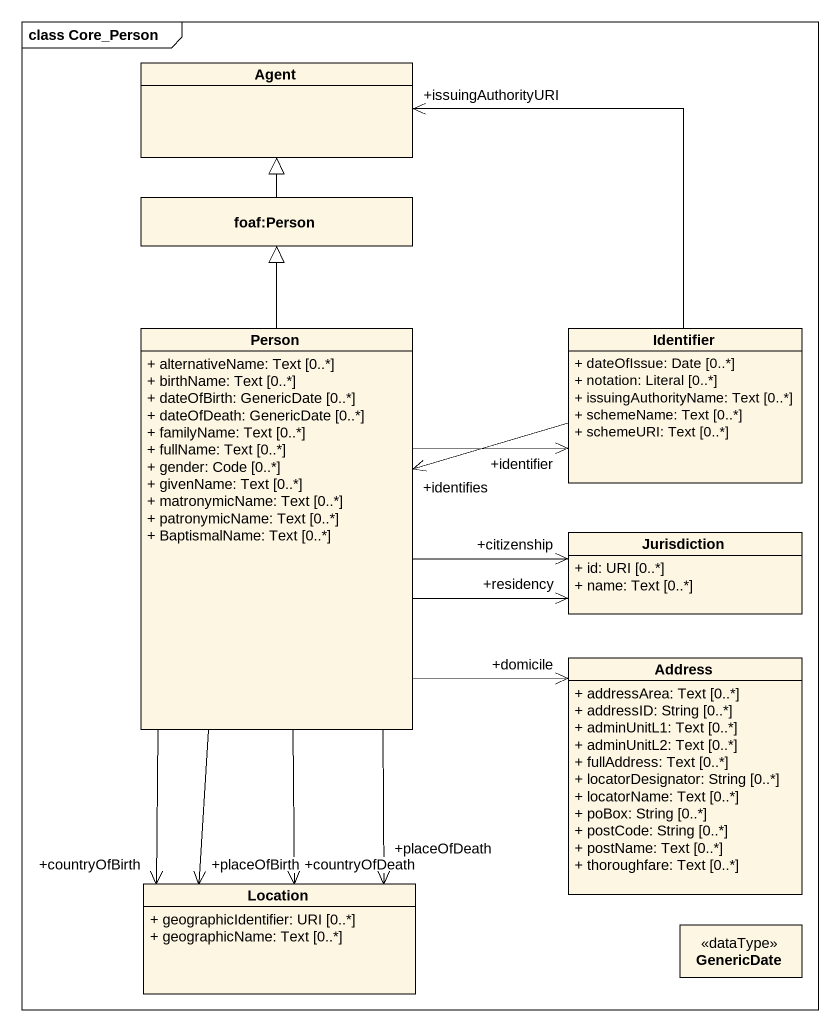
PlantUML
@startuml
mainframe class Core_Person
hide circle
hide empty members
skinparam classAttributeIconSize 0
class "Agent" as Agent_
class "foaf:Person" as foaf_Person
class "Person" as Person_ {
  + alternativeName: Text [0..*]
  + birthName: Text [0..*]
  + dateOfBirth: GenericDate [0..*]
  + dateOfDeath: GenericDate [0..*]
  + familyName: Text [0..*]
  + fullName: Text [0..*]
  + gender: Code [0..*]
  + givenName: Text [0..*]
  + matronymicName: Text [0..*]
  + patronymicName: Text [0..*]
  + BaptismalName: Text [0..*]
}
class Identifier {
  + dateOfIssue: Date [0..*]
  + notation: Literal [0..*]
  + issuingAuthorityName: Text [0..*]
  + schemeName: Text [0..*]
  + schemeURI: Text [0..*]
}
class Jurisdiction {
  + id: URI [0..*]
  + name: Text [0..*]
}
class Address {
  + addressArea: Text [0..*]
  + addressID: String [0..*]
  + adminUnitL1: Text [0..*]
  + adminUnitL2: Text [0..*]
  + fullAddress: Text [0..*]
  + locatorDesignator: String [0..*]
  + locatorName: Text [0..*]
  + poBox: String [0..*]
  + postCode: String [0..*]
  + postName: Text [0..*]
  + thoroughfare: Text [0..*]
}
class Location {
  + geographicIdentifier: URI [0..*]
  + geographicName: Text [0..*]
}
class GenericDate <<dataType>>
foaf_Person -up-|> Agent_
Person_ -up-|> foaf_Person
Person_ -right-> "+identifier" Identifier
Person_ -right-> "+citizenship" Jurisdiction
Person_ -right-> "+residency" Jurisdiction
Person_ --> "+domicile" Address
Person_ --> "+countryOfBirth" Location
Person_ --> "+placeOfBirth" Location
Person_ --> "+countryOfDeath" Location
Person_ --> "+placeOfDeath" Location
Identifier -up-> "+issuingAuthorityURI" Agent_
Identifier -left-> "+identifies" Person_
@enduml
